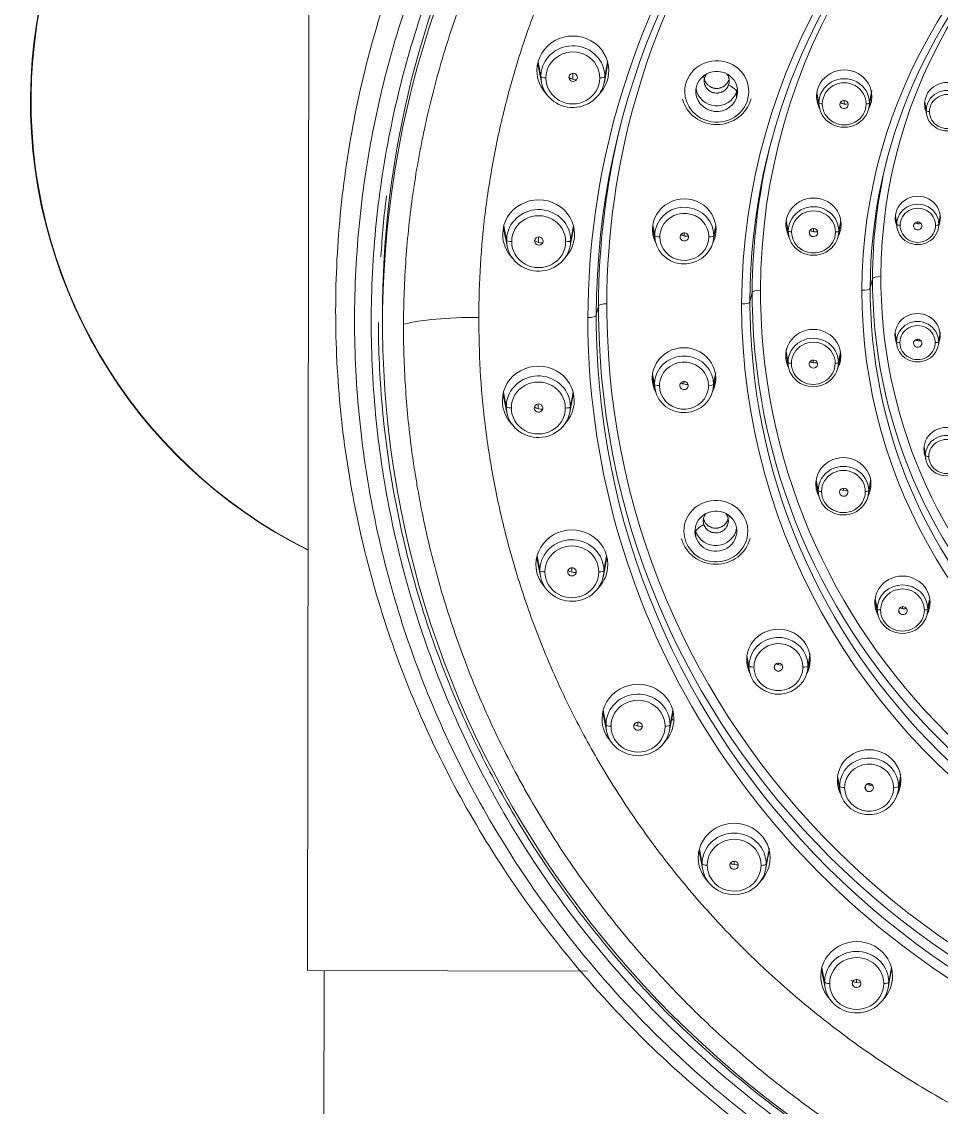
# Model space of a CAD drawing. Extents: x 16539 to 19738, y -91 to 2224.
# Drawn here: x 17482.2 to 17537.2, y 1071 to 1135.9 of the extents above; entities that cross this region are included whole.
import ezdxf

# ---------------------------------------------------------------- set-up
doc = ezdxf.new("R2010")
doc.units = 0
doc.header["$LTSCALE"] = 10
doc.header["$MEASUREMENT"] = 0
doc.layers.add('1', color=7, linetype='CONTINUOUS')

msp = doc.modelspace()

# ---------------------------------------------------------------- linework, layer by layer
at = {"layer": '1', "color": 7, "linetype": 'Continuous', "lineweight": 18}
for p, q in [((17499.347, 1146.2), (17499.242, 1079.2)), ((17513.069, 1133.187), (17513.244, 1132.304)), ((17517.009, 1132.319), (17517.223, 1133.453)), ((17529.715, 1131.615), (17529.875, 1130.803)), ((17532.844, 1130.814), (17532.998, 1131.628)), ((17536.17, 1131.074), (17536.277, 1130.426)), ((17534.412, 1124.271), (17534.518, 1123.622)), ((17537.005, 1123.632), (17537.107, 1124.281)), ((17514.963, 1122.53), (17515.177, 1123.665)), ((17519.896, 1123.649), (17520.058, 1122.829)), ((17523.528, 1122.843), (17523.683, 1123.664)), ((17527.88, 1123.958), (17528.041, 1123.146)), ((17531.01, 1123.158), (17531.164, 1123.971)), ((17511.023, 1123.398), (17511.198, 1122.516)), ((17503.741, 1118.238), (17503.743, 1117.67)), ((17534.397, 1117.26), (17534.504, 1116.612)), ((17536.991, 1116.622), (17537.093, 1117.271)), ((17527.865, 1116.101), (17528.025, 1115.289)), ((17530.994, 1115.301), (17531.148, 1116.114)), ((17519.878, 1114.756), (17520.04, 1113.936)), ((17523.51, 1113.95), (17523.665, 1114.771)), ((17514.943, 1112.586), (17515.157, 1113.721)), ((17511.003, 1113.454), (17511.178, 1112.571)), ((17536.129, 1110.451), (17536.235, 1109.803)), ((17529.668, 1108.439), (17529.828, 1107.626)), ((17532.797, 1107.638), (17532.951, 1108.452)), ((17531.091, 1107.723), (17531.088, 1107.733)), ((17513.01, 1103.659), (17513.184, 1102.776)), ((17516.949, 1102.791), (17517.164, 1103.926)), ((17536.329, 1100.554), (17536.483, 1101.367)), ((17533.2, 1101.354), (17533.36, 1100.542)), ((17525.53, 1097.926), (17525.692, 1097.106)), ((17529.162, 1097.12), (17529.317, 1097.941)), ((17516.966, 1094.43), (17517.14, 1093.547)), ((17520.905, 1093.562), (17521.12, 1094.696)), ((17518.797, 1093.699), (17518.788, 1093.718)), ((17530.953, 1090.723), (17531.115, 1089.903)), ((17534.585, 1089.917), (17534.74, 1090.738)), ((17522.719, 1086.12), (17522.893, 1085.237)), ((17526.658, 1085.252), (17526.826, 1086.136)), ((17515.992, 1079.174), (17499.242, 1079.2)), ((17500.242, 1079.198), (17500.023, 938.902)), ((17530.049, 1079.049), (17530.223, 1078.166)), ((17533.988, 1078.181), (17534.155, 1079.065))]:
    msp.add_line(p, q, dxfattribs=at)
at = {"layer": '1', "color": 7, "linetype": 'Continuous', "lineweight": 13}
for p, q in [((17513.041, 1133.523), (17513.21, 1132.651)), ((17517.204, 1133.53), (17517.04, 1132.645)), ((17515.12, 1132.483), (17515.118, 1132.847)), ((17524.921, 1131.39), (17524.919, 1131.734)), ((17529.726, 1131.705), (17529.849, 1131.076)), ((17531.354, 1131.008), (17531.354, 1131.225)), ((17536.262, 1130.617), (17536.176, 1131.143)), ((17534.503, 1123.813), (17534.417, 1124.339)), ((17537.102, 1124.341), (17537.019, 1123.81)), ((17511.164, 1122.862), (17510.995, 1123.734)), ((17514.994, 1122.856), (17515.158, 1123.741)), ((17520.027, 1123.149), (17519.908, 1123.759)), ((17523.556, 1123.143), (17523.672, 1123.763)), ((17527.892, 1124.049), (17528.014, 1123.419)), ((17529.52, 1123.374), (17529.519, 1123.564)), ((17531.153, 1124.052), (17531.034, 1123.415)), ((17535.757, 1123.963), (17535.757, 1123.844)), ((17513.072, 1123.061), (17513.074, 1122.733)), ((17521.787, 1123.125), (17521.786, 1123.309)), ((17533.051, 1120.57), (17532.916, 1120.001)), ((17525.854, 1119.754), (17525.719, 1119.185)), ((17516.658, 1118.942), (17516.522, 1118.372)), ((17534.489, 1116.803), (17534.403, 1117.329)), ((17535.743, 1116.951), (17535.743, 1116.851)), ((17527.876, 1116.192), (17527.999, 1115.562)), ((17529.504, 1115.542), (17529.504, 1115.706)), ((17531.137, 1116.195), (17531.018, 1115.558)), ((17519.89, 1114.867), (17520.009, 1114.256)), ((17521.769, 1114.263), (17521.769, 1114.417)), ((17511.144, 1112.918), (17510.975, 1113.79)), ((17514.974, 1112.912), (17515.138, 1113.797)), ((17513.054, 1112.787), (17513.052, 1113.08)), ((17536.22, 1109.994), (17536.135, 1110.52)), ((17529.68, 1108.529), (17529.802, 1107.9)), ((17532.94, 1108.532), (17532.822, 1107.895)), ((17531.307, 1107.905), (17531.307, 1108.044)), ((17522.49, 1105.105), (17522.489, 1105.449)), ((17513.151, 1103.123), (17512.981, 1103.995)), ((17516.98, 1103.117), (17517.145, 1104.002)), ((17515.06, 1103.025), (17515.059, 1103.287)), ((17533.334, 1100.816), (17533.212, 1101.445)), ((17534.839, 1100.846), (17534.839, 1100.962)), ((17534.658, 1100.593), (17534.62, 1100.71)), ((17525.661, 1097.426), (17525.542, 1098.036)), ((17527.421, 1097.485), (17527.421, 1097.588)), ((17527.209, 1097.225), (17527.176, 1097.355)), ((17516.937, 1094.766), (17517.106, 1093.894)), ((17521.101, 1094.773), (17520.936, 1093.888)), ((17519.016, 1093.824), (17519.015, 1094.058)), ((17531.084, 1090.223), (17530.965, 1090.834)), ((17532.844, 1090.303), (17532.844, 1090.386)), ((17532.663, 1089.982), (17532.609, 1090.213)), ((17522.86, 1085.584), (17522.691, 1086.456)), ((17524.573, 1085.349), (17524.52, 1085.46)), ((17524.769, 1085.538), (17524.768, 1085.748)), ((17530.189, 1078.513), (17530.02, 1079.385)), ((17534.019, 1078.507), (17534.184, 1079.392)), ((17532.099, 1078.486), (17532.098, 1078.676)), ((17531.934, 1078.243), (17531.843, 1078.455))]:
    msp.add_line(p, q, dxfattribs=at)
at = {"layer": '1', "color": 7, "linetype": 'Continuous', "lineweight": 18}
for centre, major_axis, ratio, start_param, end_param in [((17565.793, 1117.918), (-62.049, -0.257), 0.961303, 4.706476, 7.291782), ((17565.791, 1118.295), (49.268, 0.196), 0.96126, 0.007554, 3.135841), ((17512.676, 1131.179), (0.047, 30), 0.999999, 0.370217, 2.680269), ((17512.708, 1131.179), (0.047, 30), 0.999999, 0.371346, 2.679091), ((17565.788, 1119.122), (40.069, 0.159), 0.96126, 0.010615, 3.135841), ((17565.784, 1119.949), (32.869, 0.13), 0.96126, 0.014207, 3.135841), ((17565.79, 1118.484), (62.05, 0.246), 0.96126, 2.659105, 3.141584), ((17515.123, 1133.01), (2.15, 0.009), 0.96126, 6.277434, 9.419027), ((17515.125, 1132.648), (-1.915, -0.008), 0.96126, 3.135841, 6.137003), ((17515.121, 1133.562), (-2.089, -0.008), 0.96126, 0.029051, 0.183799), ((17515.123, 1133.01), (2.15, 0.009), 0.96126, 3.135841, 3.886977), ((17515.125, 1132.648), (-1.915, -0.008), 0.96126, 6.277434, 9.283065), ((17515.125, 1132.648), (-1.915, -0.008), 0.96126, 6.137003, 6.277434), ((17515.141, 1132.604), (-0.255, 0.006), 0.95805, 6.008874, 9.150466), ((17515.322, 1133.128), (-0.704, 0.016), 0.95805, 0.924599, 1.620659), ((17515.141, 1132.604), (-0.255, 0.006), 0.95805, 2.867281, 6.008874), ((17515.123, 1133.01), (2.15, 0.009), 0.96126, 5.537785, 6.277434), ((17515.125, 1132.648), (-1.915, -0.008), 0.96126, 2.999879, 3.135841), ((17523.733, 1131.763), (1.25, 0.005), 0.96126, 5.963271, 9.104864), ((17523.73, 1132.383), (0.75, 0.003), 0.96126, 2.821667, 3.135828), ((17531.357, 1131.463), (1.65, 0.007), 0.96126, 6.277434, 9.419027), ((17531.358, 1131.074), (-1.51, -0.006), 0.96126, 3.135841, 6.277434), ((17523.733, 1131.763), (1.25, 0.005), 0.96126, 2.821679, 5.963271), ((17523.73, 1132.383), (0.75, 0.003), 0.96126, 5.963283, 6.277447), ((17537.518, 1131.003), (1.35, 0.005), 0.96126, 6.277434, 9.419027), ((17537.52, 1130.615), (-1.258, -0.005), 0.96126, 3.135841, 6.277434), ((17523.732, 1131.814), (-2.113, -0.008), 0.96126, 0.246361, 2.895215), ((17531.357, 1131.463), (1.65, 0.007), 0.96126, 3.135841, 3.613069), ((17531.346, 1130.983), (-0.252, 0.002), 0.960209, 2.811258, 5.952851), ((17531.357, 1131.463), (1.65, 0.007), 0.96126, 5.811742, 6.277434), ((17531.358, 1131.074), (-1.51, -0.006), 0.96126, 6.277434, 9.419027), ((17531.346, 1130.983), (-0.252, 0.002), 0.960209, 5.952851, 9.094444), ((17531.45, 1131.526), (-0.548, 0.004), 0.960209, 0.946527, 1.846053), ((17537.518, 1131.003), (1.35, 0.005), 0.96126, 3.135841, 3.506205), ((17537.52, 1130.615), (-1.258, -0.005), 0.96126, 6.277434, 9.419027), ((17565.789, 1118.865), (-49.131, -0.195), 0.96126, 6.048531, 6.277434), ((17565.786, 1119.692), (-39.931, -0.158), 0.96126, 6.048511, 6.277434), ((17565.782, 1120.519), (-32.731, -0.13), 0.96126, 6.04853, 6.277434), ((17565.79, 1118.484), (-62.25, -0.247), 0.96126, 6.161097, 6.222211), ((17513.077, 1123.221), (2.15, 0.009), 0.96126, 6.277434, 9.419027), ((17521.79, 1123.509), (1.9, 0.008), 0.96126, 6.277434, 9.419027), ((17529.523, 1123.806), (1.65, 0.007), 0.96126, 6.277434, 9.419027), ((17535.76, 1124.2), (1.35, 0.005), 0.96126, 6.277434, 9.419027), ((17513.079, 1122.859), (-1.915, -0.008), 0.96126, 3.135841, 6.137003), ((17521.791, 1123.146), (-1.765, -0.007), 0.96126, 3.135841, 6.062172), ((17529.524, 1123.417), (-1.51, -0.006), 0.96126, 3.135841, 6.277434), ((17535.761, 1123.812), (-1.258, -0.005), 0.96126, 3.135841, 6.277434), ((17535.76, 1124.2), (1.35, 0.005), 0.96126, 3.135841, 3.506205), ((17535.76, 1124.2), (1.35, 0.005), 0.96126, 5.918605, 6.277434), ((17513.075, 1123.774), (-2.089, -0.008), 0.96126, 0.029051, 0.183799), ((17521.79, 1123.509), (1.9, 0.008), 0.96126, 3.135841, 3.602417), ((17521.791, 1123.146), (-1.765, -0.007), 0.96126, 6.062172, 6.277434), ((17521.79, 1123.509), (1.9, 0.008), 0.96126, 5.822394, 6.277434), ((17529.523, 1123.806), (1.65, 0.007), 0.96126, 3.135841, 3.613069), ((17529.521, 1123.323), (-0.252, 0), 0.959952, 3.028801, 6.170394), ((17529.631, 1123.889), (-0.548, 0), 0.959952, 0.955007, 1.820663), ((17529.523, 1123.806), (1.65, 0.007), 0.96126, 5.811693, 6.277434), ((17535.761, 1123.812), (-1.258, -0.005), 0.96126, 6.277434, 9.419027), ((17535.757, 1123.722), (-0.251, -0.001), 0.960687, 6.159785, 9.301377), ((17535.757, 1123.722), (-0.251, -0.001), 0.960687, 3.018192, 6.159785), ((17535.829, 1124.293), (-0.472, -0.001), 0.960687, 1.038842, 1.859682), ((17513.077, 1123.221), (2.15, 0.009), 0.96126, 3.135841, 3.886977), ((17513.079, 1122.859), (-1.915, -0.008), 0.96126, 6.277434, 9.283065), ((17513.079, 1122.859), (-1.915, -0.008), 0.96126, 6.137003, 6.277434), ((17513.092, 1122.818), (-0.255, 0.001), 0.957512, 6.188402, 9.329995), ((17513.092, 1122.818), (-0.255, 0.001), 0.957512, 3.04681, 6.188402), ((17513.28, 1123.378), (-0.704, 0.004), 0.957512, 0.899581, 1.628529), ((17513.077, 1123.221), (2.15, 0.009), 0.96126, 5.537785, 6.277434), ((17513.079, 1122.859), (-1.915, -0.008), 0.96126, 2.999879, 3.135841), ((17521.791, 1123.146), (-1.765, -0.007), 0.96126, 6.277434, 9.203866), ((17521.794, 1123.067), (-0.252, 0.001), 0.958927, 6.17922, 9.320812), ((17521.794, 1123.067), (-0.252, 0.001), 0.958927, 3.037627, 6.17922), ((17521.941, 1123.631), (-0.549, 0.001), 0.958927, 0.898889, 1.758656), ((17521.791, 1123.146), (-1.765, -0.007), 0.96126, 2.920681, 3.135841), ((17529.524, 1123.417), (-1.51, -0.006), 0.96126, 6.277434, 9.419027), ((17529.521, 1123.323), (-0.252, 0), 0.959952, 6.170394, 9.311987), ((17565.782, 1120.519), (-32.731, -0.13), 0.96126, 6.277434, 6.297393), ((17565.782, 1120.519), (-32.731, -0.13), 0.96126, 0.014207, 3.135841), ((17565.786, 1119.692), (-39.931, -0.158), 0.96126, 6.277434, 6.2938), ((17565.786, 1119.692), (-39.931, -0.158), 0.96126, 0.010615, 3.135841), ((17565.784, 1119.949), (32.869, 0.13), 0.96126, 3.1558, 6.277434), ((17565.789, 1118.865), (-49.131, -0.195), 0.96126, 6.277434, 6.29074), ((17565.788, 1119.122), (40.069, 0.159), 0.96126, 3.152207, 6.277434), ((17565.789, 1118.865), (-49.131, -0.195), 0.96126, 0.007554, 3.135841), ((17535.745, 1117.189), (1.35, 0.005), 0.96126, 6.277434, 9.419027), ((17565.791, 1118.295), (49.268, 0.196), 0.96126, 3.149147, 6.277434), ((17529.507, 1115.949), (1.65, 0.007), 0.96126, 6.277434, 9.419027), ((17535.747, 1116.801), (-1.258, -0.005), 0.96126, 3.135841, 6.277434), ((17529.508, 1115.56), (-1.51, -0.006), 0.96126, 3.135841, 6.277434), ((17535.745, 1117.189), (1.35, 0.005), 0.96126, 3.135841, 3.506205), ((17535.753, 1116.71), (-0.251, -0.001), 0.960684, 3.256241, 6.397834), ((17535.745, 1117.189), (1.35, 0.005), 0.96126, 5.918605, 6.277434), ((17521.772, 1114.616), (1.9, 0.008), 0.96126, 6.277434, 9.419027), ((17535.747, 1116.801), (-1.258, -0.005), 0.96126, 6.277434, 9.419027), ((17535.753, 1116.71), (-0.251, -0.001), 0.960684, 0.114649, 3.256241), ((17535.824, 1117.298), (-0.472, -0.003), 0.960684, 1.066306, 1.832068), ((17521.774, 1114.253), (-1.765, -0.007), 0.96126, 3.135842, 6.062289), ((17529.507, 1115.949), (1.65, 0.007), 0.96126, 3.135841, 3.613069), ((17529.515, 1115.465), (-0.252, -0.002), 0.959947, 3.245631, 6.387224), ((17529.507, 1115.949), (1.65, 0.007), 0.96126, 5.811693, 6.277434), ((17513.057, 1113.277), (2.15, 0.009), 0.96126, 6.277434, 9.419027), ((17529.508, 1115.56), (-1.51, -0.006), 0.96126, 6.277434, 9.419027), ((17529.515, 1115.465), (-0.252, -0.002), 0.959947, 0.104039, 3.245631), ((17529.625, 1116.055), (-0.548, -0.004), 0.959947, 0.97529, 1.800302), ((17513.059, 1112.915), (-1.915, -0.008), 0.96126, 3.135841, 6.137003), ((17521.772, 1114.616), (1.9, 0.008), 0.96126, 3.135841, 3.602417), ((17521.774, 1114.253), (-1.765, -0.007), 0.96126, 6.062289, 6.277434), ((17521.776, 1114.175), (-0.252, -0.002), 0.958916, 3.234732, 6.376325), ((17521.923, 1114.769), (-0.549, -0.005), 0.958916, 0.925023, 1.732462), ((17521.772, 1114.616), (1.9, 0.008), 0.96126, 5.822394, 6.277434), ((17513.055, 1113.829), (-2.089, -0.008), 0.96126, 0.029051, 0.183799), ((17521.774, 1114.253), (-1.765, -0.007), 0.96126, 6.277434, 9.203765), ((17521.776, 1114.175), (-0.252, -0.002), 0.958916, 0.093139, 3.234732), ((17521.774, 1114.253), (-1.765, -0.007), 0.96126, 2.920579, 3.135842), ((17513.057, 1113.277), (2.15, 0.009), 0.96126, 3.135841, 3.886977), ((17513.059, 1112.915), (-1.915, -0.008), 0.96126, 6.137003, 6.277434), ((17513.068, 1112.837), (-0.255, -0.003), 0.957496, 3.225245, 6.366837), ((17513.057, 1113.277), (2.15, 0.009), 0.96126, 5.537785, 6.277434), ((17513.059, 1112.915), (-1.915, -0.008), 0.96126, 6.277434, 9.283065), ((17513.068, 1112.837), (-0.255, -0.003), 0.957496, 0.083652, 3.225245), ((17513.257, 1113.433), (-0.704, -0.009), 0.957496, 0.894429, 1.634569), ((17513.059, 1112.915), (-1.915, -0.008), 0.96126, 2.999879, 3.135841), ((17537.477, 1110.38), (1.35, 0.005), 0.96126, 6.277434, 9.419027), ((17537.478, 1109.992), (-1.258, -0.005), 0.96126, 3.135841, 6.277434), ((17531.31, 1108.286), (1.65, 0.007), 0.96126, 6.277434, 9.419027), ((17537.477, 1110.38), (1.35, 0.005), 0.96126, 3.135841, 3.506205), ((17537.478, 1109.992), (-1.258, -0.005), 0.96126, 6.277434, 9.419027), ((17531.312, 1107.897), (-1.51, -0.006), 0.96126, 3.135841, 6.277434), ((17531.31, 1108.286), (1.65, 0.007), 0.96126, 3.135841, 3.613069), ((17531.312, 1107.897), (-1.51, -0.006), 0.96126, 6.277434, 9.419027), ((17531.329, 1107.803), (-0.252, -0.004), 0.960194, 3.46312, 6.604712), ((17531.329, 1107.803), (-0.252, -0.004), 0.960194, 0.321527, 3.46312), ((17531.433, 1108.417), (-0.548, -0.008), 0.960194, 1.0061, 1.786247), ((17531.31, 1108.286), (1.65, 0.007), 0.96126, 5.811742, 6.277434), ((17523.68, 1105.474), (1.25, 0.005), 0.96126, 0.308404, 3.449997), ((17515.064, 1103.482), (2.15, 0.009), 0.96126, 6.277434, 9.419027), ((17523.68, 1105.474), (1.25, 0.005), 0.96126, 3.449997, 6.59159), ((17515.065, 1103.12), (-1.915, -0.008), 0.96126, 3.135841, 6.137003), ((17523.679, 1105.525), (-2.113, -0.008), 0.96126, 0.246361, 2.895215), ((17515.062, 1104.034), (-2.089, -0.008), 0.96126, 0.029051, 0.183799), ((17515.064, 1103.482), (2.15, 0.009), 0.96126, 3.135841, 3.886977), ((17515.065, 1103.12), (-1.915, -0.008), 0.96126, 6.137003, 6.277434), ((17515.07, 1103.043), (-0.255, -0.007), 0.958002, 3.404645, 6.546238), ((17515.064, 1103.482), (2.15, 0.009), 0.96126, 5.537785, 6.277434), ((17515.065, 1103.12), (-1.915, -0.008), 0.96126, 6.277434, 9.283065), ((17515.07, 1103.043), (-0.255, -0.007), 0.958002, 0.263052, 3.404645), ((17515.252, 1103.675), (-0.704, -0.021), 0.958002, 0.905753, 1.642064), ((17515.065, 1103.12), (-1.915, -0.008), 0.96126, 2.999879, 3.135841), ((17534.842, 1101.202), (1.65, 0.007), 0.96126, 6.277434, 9.419027), ((17534.844, 1100.813), (-1.51, -0.006), 0.96126, 3.136049, 6.277434), ((17534.842, 1101.202), (1.65, 0.007), 0.96126, 3.135841, 3.613069), ((17534.844, 1100.813), (-1.51, -0.006), 0.96126, 6.277434, 9.419234), ((17534.872, 1100.722), (-0.252, -0.005), 0.960648, 3.682552, 6.824145), ((17534.872, 1100.722), (-0.252, -0.005), 0.960648, 0.54096, 3.682552), ((17534.964, 1101.358), (-0.548, -0.011), 0.960648, 1.045873, 1.779729), ((17534.842, 1101.202), (1.65, 0.007), 0.96126, 5.811693, 6.277434), ((17527.424, 1097.786), (1.9, 0.008), 0.96126, 6.277434, 9.419027), ((17527.426, 1097.423), (-1.765, -0.007), 0.96126, 3.135839, 6.062285), ((17527.424, 1097.786), (1.9, 0.008), 0.96126, 3.135841, 3.602417), ((17527.426, 1097.423), (-1.765, -0.007), 0.96126, 6.062285, 6.277434), ((17527.428, 1097.346), (-0.252, -0.008), 0.959988, 3.63322, 6.774813), ((17527.556, 1097.996), (-0.549, -0.017), 0.959988, 1.013328, 1.698196), ((17527.424, 1097.786), (1.9, 0.008), 0.96126, 5.822394, 6.277434), ((17527.426, 1097.423), (-1.765, -0.007), 0.96126, 6.277434, 9.202451), ((17527.428, 1097.346), (-0.252, -0.008), 0.959988, 0.491627, 3.63322), ((17527.426, 1097.423), (-1.765, -0.007), 0.96126, 2.919266, 3.135839), ((17519.02, 1094.253), (2.15, 0.009), 0.96126, 6.277434, 9.419027), ((17519.021, 1093.891), (-1.915, -0.008), 0.96126, 3.135841, 6.137003), ((17519.02, 1094.253), (2.15, 0.009), 0.96126, 3.135841, 3.886977), ((17519.018, 1094.805), (-2.089, -0.008), 0.96126, 0.029051, 0.183799), ((17519.02, 1094.253), (2.15, 0.009), 0.96126, 5.537785, 6.277434), ((17519.021, 1093.891), (-1.915, -0.008), 0.96126, 6.277434, 9.283065), ((17519.021, 1093.891), (-1.915, -0.008), 0.96126, 6.137003, 6.277434), ((17519.022, 1093.814), (-0.254, -0.011), 0.958972, 3.587063, 6.728655), ((17519.189, 1094.479), (-0.703, -0.03), 0.958972, 0.931238, 1.653853), ((17519.022, 1093.814), (-0.254, -0.011), 0.958972, 0.44547, 3.587063), ((17519.021, 1093.891), (-1.915, -0.008), 0.96126, 2.999879, 3.135841), ((17532.847, 1090.583), (1.9, 0.008), 0.96126, 6.277434, 9.419027), ((17532.849, 1090.22), (-1.765, -0.007), 0.96126, 3.135841, 6.062289), ((17532.847, 1090.583), (1.9, 0.008), 0.96126, 3.135841, 3.602417), ((17532.849, 1090.22), (-1.765, -0.007), 0.96126, 6.062289, 6.277434), ((17532.851, 1090.144), (-0.252, -0.009), 0.96091, 3.83787, 6.979463), ((17532.96, 1090.819), (-0.548, -0.019), 0.96091, 1.07209, 1.693782), ((17532.847, 1090.583), (1.9, 0.008), 0.96126, 5.822394, 6.277434), ((17532.849, 1090.22), (-1.765, -0.007), 0.96126, 6.277434, 9.201998), ((17532.851, 1090.144), (-0.252, -0.009), 0.96091, 0.696277, 3.83787), ((17532.849, 1090.22), (-1.765, -0.007), 0.96126, 2.918813, 3.135841), ((17524.773, 1085.943), (2.15, 0.009), 0.96126, 6.277434, 9.419027), ((17524.775, 1085.581), (-1.915, -0.008), 0.96126, 3.131646, 6.079108), ((17524.773, 1085.943), (2.15, 0.009), 0.96126, 3.135841, 3.886977), ((17524.771, 1086.495), (-2.089, -0.008), 0.96126, 0.029051, 0.183799), ((17524.775, 1085.581), (-1.915, -0.008), 0.96126, 6.079108, 6.277434), ((17524.773, 1085.943), (2.15, 0.009), 0.96126, 5.537785, 6.277434), ((17524.771, 1086.495), (-2.089, -0.008), 0.96126, 2.957776, 3.063537), ((17524.775, 1085.581), (-1.915, -0.008), 0.96126, 6.277434, 9.278586), ((17524.771, 1085.504), (-0.254, -0.013), 0.960287, 3.774488, 6.916081), ((17524.917, 1086.199), (-0.702, -0.037), 0.960287, 0.969242, 1.67286), ((17524.771, 1085.504), (-0.254, -0.013), 0.960287, 0.632896, 3.774488), ((17524.775, 1085.581), (-1.915, -0.008), 0.96126, 2.995401, 3.131646), ((17532.103, 1078.872), (2.15, 0.009), 0.96126, 6.277434, 9.419027), ((17532.104, 1078.51), (-1.915, -0.008), 0.96126, 3.135841, 6.141472), ((17532.101, 1079.424), (-2.089, -0.008), 0.96126, 0.029051, 0.183799), ((17532.101, 1079.424), (-2.089, -0.008), 0.96126, 2.957777, 3.112549), ((17532.103, 1078.872), (2.15, 0.009), 0.96126, 3.135841, 3.886977), ((17532.104, 1078.51), (-1.915, -0.008), 0.96126, 6.141472, 6.277434), ((17532.096, 1078.432), (-0.254, -0.014), 0.961772, 3.968675, 7.110268), ((17532.103, 1078.872), (2.15, 0.009), 0.96126, 5.537785, 6.277434), ((17532.104, 1078.51), (-1.915, -0.008), 0.96126, 6.277434, 9.277664), ((17532.216, 1079.152), (-0.701, -0.038), 0.961772, 0.827082, 1.701525), ((17532.096, 1078.432), (-0.254, -0.014), 0.961772, 0.827082, 3.968675), ((17532.104, 1078.51), (-1.915, -0.008), 0.96126, 2.994479, 3.135841)]:
    msp.add_ellipse(centre, major_axis=major_axis, ratio=ratio, start_param=start_param, end_param=end_param, dxfattribs=at)
at = {"layer": '1', "color": 7, "linetype": 'Continuous', "lineweight": 13}
for centre, major_axis, ratio, start_param, end_param in [((17565.792, 1118.167), (49.767, 0.198), 0.96126, 6.277434, 9.419027), ((17565.788, 1118.994), (48.632, 0.193), 0.96126, 2.07672, 3.135841), ((17565.788, 1118.994), (40.567, 0.161), 0.96126, 6.277434, 9.419027), ((17565.785, 1119.821), (39.432, 0.157), 0.96126, 2.077561, 3.135841), ((17565.785, 1119.821), (33.368, 0.132), 0.96126, 6.277434, 9.419027), ((17565.782, 1120.648), (32.232, 0.128), 0.96126, 2.078534, 3.135841), ((17515.125, 1132.569), (-1.615, -0.006), 0.96126, 3.135841, 6.277434), ((17523.733, 1131.763), (-1.914, -0.008), 0.96126, 4.535099, 6.277434), ((17523.733, 1131.763), (-1.914, -0.008), 0.96126, 3.135841, 4.535099), ((17513.51, 1132.655), (-0.3, 0.001), 0.275637, 0.054009, 1.572446), ((17515.125, 1132.569), (-1.615, -0.006), 0.96126, 6.277434, 9.419027), ((17516.74, 1132.65), (0.3, -0.001), 0.275637, 4.714038, 6.232475), ((17523.731, 1132.107), (-1.183, 0.403), 0.261656, 5.44584, 5.634426), ((17523.731, 1132.107), (-1.25, -0.005), 0.96126, 0.143913, 2.821679), ((17523.731, 1132.107), (1.183, -0.403), 0.261657, 0.089932, 1.017176), ((17523.731, 1132.107), (-1.25, -0.005), 0.96126, 2.821679, 2.997755), ((17531.359, 1131.022), (-1.31, -0.005), 0.96126, 3.135841, 6.277434), ((17523.733, 1131.763), (-1.914, -0.008), 0.96126, 6.277434, 7.676692), ((17523.733, 1131.763), (-1.914, -0.008), 0.96126, 1.393506, 3.135841), ((17537.52, 1130.562), (-1.059, -0.004), 0.96126, 3.135841, 6.277434), ((17530.048, 1131.079), (-0.2, 0), 0.275637, 0.054009, 1.572446), ((17531.359, 1131.022), (-1.31, -0.005), 0.96126, 6.277434, 9.419027), ((17532.669, 1131.075), (0.2, 0), 0.275637, 4.714038, 6.232475), ((17536.461, 1130.619), (0.2, 0), 0.275637, 3.186875, 4.714038), ((17537.52, 1130.562), (-1.059, -0.004), 0.96126, 6.277434, 9.419027), ((17535.761, 1123.759), (-1.059, -0.004), 0.96126, 3.135841, 6.277434), ((17513.079, 1122.781), (-1.615, -0.006), 0.96126, 3.135841, 6.277434), ((17521.792, 1123.068), (-1.465, -0.006), 0.96126, 3.135841, 6.062172), ((17529.524, 1123.365), (-1.31, -0.005), 0.96126, 3.135841, 6.277434), ((17534.702, 1123.816), (0.2, 0), 0.275637, 3.186875, 4.714038), ((17535.761, 1123.759), (-1.059, -0.004), 0.96126, 6.277434, 9.419027), ((17536.82, 1123.812), (-0.2, 0), 0.275637, 1.572446, 3.099609), ((17511.464, 1122.866), (-0.3, 0.001), 0.275637, 0.054009, 1.572446), ((17513.079, 1122.781), (-1.615, -0.006), 0.96126, 6.277434, 9.419027), ((17514.694, 1122.861), (0.3, -0.001), 0.275637, 4.714038, 6.232475), ((17520.326, 1123.153), (0.3, -0.001), 0.275637, 3.195602, 4.714038), ((17521.792, 1123.068), (-1.465, -0.006), 0.96126, 6.277434, 9.203866), ((17521.792, 1123.068), (-1.465, -0.006), 0.96126, 6.062172, 6.277434), ((17521.792, 1123.068), (-1.465, -0.006), 0.96126, 2.920681, 3.135841), ((17523.257, 1123.148), (-0.3, 0.001), 0.275637, 1.572446, 3.090882), ((17528.214, 1123.422), (-0.2, 0), 0.275637, 0.054009, 1.572446), ((17529.524, 1123.365), (-1.31, -0.005), 0.96126, 6.277434, 9.419027), ((17530.834, 1123.418), (0.2, 0), 0.275637, 4.714038, 6.232475), ((17533.55, 1120.56), (-0.5, 0.001), 0.275637, 4.714038, 6.218266), ((17565.782, 1120.648), (-32.232, -0.128), 0.96126, 6.277434, 6.297393), ((17565.782, 1120.648), (32.232, 0.128), 0.96126, 3.1558, 6.277434), ((17526.353, 1119.744), (-0.5, 0.001), 0.275637, 4.714038, 6.218266), ((17565.785, 1119.821), (-39.432, -0.157), 0.96126, 6.277434, 6.293799), ((17565.785, 1119.821), (39.432, 0.157), 0.96126, 3.152207, 6.277434), ((17565.785, 1119.821), (33.368, 0.132), 0.96126, 3.135841, 6.277434), ((17532.417, 1120.011), (0.5, -0.001), 0.275637, 4.714038, 6.218266), ((17565.784, 1119.949), (32.869, 0.13), 0.96126, 3.135841, 3.1558), ((17517.157, 1118.932), (-0.5, 0.001), 0.275637, 4.714038, 6.218266), ((17565.788, 1118.994), (-48.632, -0.193), 0.96126, 6.277434, 6.290739), ((17565.788, 1118.994), (48.632, 0.193), 0.96126, 3.149147, 6.277434), ((17565.788, 1118.994), (40.567, 0.161), 0.96126, 3.135841, 6.277434), ((17525.22, 1119.195), (0.5, -0.001), 0.275637, 4.714038, 6.218266), ((17565.788, 1119.122), (40.069, 0.159), 0.96126, 3.135841, 3.152207), ((17565.792, 1118.167), (49.767, 0.198), 0.96126, 3.135841, 6.277434), ((17516.023, 1118.382), (0.5, -0.001), 0.275637, 4.714038, 6.218266), ((17565.791, 1118.295), (49.268, 0.196), 0.96126, 3.135841, 3.149147), ((17535.747, 1116.748), (-1.059, -0.004), 0.96126, 3.135841, 6.277434), ((17529.509, 1115.508), (-1.31, -0.005), 0.96126, 3.135841, 6.277434), ((17534.688, 1116.805), (0.2, 0), 0.275637, 3.186875, 4.714038), ((17535.747, 1116.748), (-1.059, -0.004), 0.96126, 6.277434, 9.419027), ((17536.805, 1116.802), (-0.2, 0), 0.275637, 1.572446, 3.099609), ((17521.774, 1114.175), (-1.465, -0.006), 0.96126, 3.135841, 6.062289), ((17528.198, 1115.565), (-0.2, 0), 0.275637, 0.054009, 1.572446), ((17529.509, 1115.508), (-1.31, -0.005), 0.96126, 6.277434, 9.419027), ((17530.819, 1115.561), (0.2, 0), 0.275637, 4.714038, 6.232475), ((17513.059, 1112.837), (-1.615, -0.006), 0.96126, 3.135841, 6.277434), ((17521.774, 1114.175), (-1.465, -0.006), 0.96126, 6.062289, 6.277434), ((17520.308, 1114.26), (0.3, -0.001), 0.275637, 3.195602, 4.714038), ((17521.774, 1114.175), (-1.465, -0.006), 0.96126, 6.277434, 9.203765), ((17521.774, 1114.175), (-1.465, -0.006), 0.96126, 2.920579, 3.135841), ((17523.239, 1114.255), (-0.3, 0.001), 0.275637, 1.572446, 3.090882), ((17511.444, 1112.922), (0.3, -0.001), 0.275637, 3.195602, 4.714038), ((17513.059, 1112.837), (-1.615, -0.006), 0.96126, 6.277434, 9.419027), ((17514.674, 1112.917), (-0.3, 0.001), 0.275637, 1.572446, 3.090882), ((17537.479, 1109.939), (-1.059, -0.004), 0.96126, 3.135841, 6.277434), ((17536.42, 1109.996), (0.2, 0), 0.275637, 3.186875, 4.714038), ((17537.479, 1109.939), (-1.059, -0.004), 0.96126, 6.277434, 9.419027), ((17531.312, 1107.845), (-1.31, -0.005), 0.96126, 3.135841, 6.277434), ((17530.002, 1107.902), (-0.2, 0), 0.275637, 0.054009, 1.572446), ((17532.622, 1107.898), (0.2, 0), 0.275637, 4.714038, 6.232475), ((17523.68, 1105.474), (-1.914, -0.008), 0.96126, 4.535099, 6.277434), ((17523.68, 1105.474), (-1.914, -0.008), 0.96126, 3.135841, 4.535099), ((17531.312, 1107.845), (-1.31, -0.005), 0.96126, 6.277434, 9.419027), ((17523.678, 1105.819), (1.185, 0.398), 0.262637, 0.643139, 0.840406), ((17523.68, 1105.474), (-1.914, -0.008), 0.96126, 6.277434, 7.676692), ((17523.678, 1105.819), (-1.25, -0.005), 0.96126, 0.143863, 0.308404), ((17523.678, 1105.819), (-1.185, -0.398), 0.262637, 5.268968, 6.196364), ((17523.678, 1105.819), (-1.25, -0.005), 0.96126, 0.308404, 2.997657), ((17523.68, 1105.474), (-1.914, -0.008), 0.96126, 1.393506, 3.135841), ((17515.066, 1103.042), (-1.615, -0.006), 0.96126, 3.135841, 6.277434), ((17513.45, 1103.127), (0.3, -0.001), 0.275637, 3.195602, 4.714038), ((17515.066, 1103.042), (-1.615, -0.006), 0.96126, 6.277434, 9.419027), ((17516.681, 1103.122), (-0.3, 0.001), 0.275637, 1.572446, 3.090882), ((17534.844, 1100.761), (-1.31, -0.005), 0.96126, 3.13598, 6.277572), ((17533.534, 1100.818), (0.2, 0), 0.275637, 3.195602, 4.714038), ((17534.844, 1100.761), (-1.31, -0.005), 0.96126, 6.277572, 9.419166), ((17536.154, 1100.814), (-0.2, 0), 0.275638, 1.572366, 3.090802), ((17527.426, 1097.345), (-1.465, -0.006), 0.96126, 3.135841, 6.062285), ((17527.426, 1097.345), (-1.465, -0.006), 0.96126, 6.062285, 6.277434), ((17525.96, 1097.43), (0.3, -0.001), 0.275637, 3.195602, 4.714038), ((17527.426, 1097.345), (-1.465, -0.006), 0.96126, 6.277434, 9.202451), ((17527.426, 1097.345), (-1.465, -0.006), 0.96126, 2.919266, 3.135841), ((17528.891, 1097.425), (-0.3, 0.001), 0.275637, 1.572446, 3.090882), ((17519.022, 1093.812), (-1.615, -0.006), 0.96126, 3.135841, 6.277434), ((17517.406, 1093.897), (-0.3, 0.001), 0.275637, 0.054009, 1.572446), ((17519.022, 1093.812), (-1.615, -0.006), 0.96126, 6.277434, 9.419027), ((17520.636, 1093.892), (0.3, -0.001), 0.275637, 4.714038, 6.232475), ((17532.849, 1090.142), (-1.465, -0.006), 0.96126, 3.135841, 6.062289), ((17532.849, 1090.142), (-1.465, -0.006), 0.96126, 6.062289, 6.277434), ((17531.383, 1090.227), (0.3, -0.001), 0.275637, 3.195602, 4.714038), ((17532.849, 1090.142), (-1.465, -0.006), 0.96126, 6.277434, 9.201998), ((17532.849, 1090.142), (-1.465, -0.006), 0.96126, 2.918813, 3.135841), ((17534.314, 1090.222), (-0.3, 0.001), 0.275637, 1.572446, 3.090882), ((17524.775, 1085.502), (-1.615, -0.006), 0.96126, 3.131644, 6.275337), ((17523.159, 1085.588), (0.3, -0.001), 0.275637, 3.195602, 4.71405), ((17524.775, 1085.502), (-1.615, -0.006), 0.96126, 6.275337, 9.41483), ((17526.39, 1085.576), (-0.3, 0.002), 0.275628, 1.573649, 3.092085), ((17532.105, 1078.432), (-1.615, -0.006), 0.96126, 3.135841, 6.277434), ((17530.489, 1078.517), (0.3, -0.001), 0.275637, 3.195602, 4.714038), ((17532.105, 1078.432), (-1.615, -0.006), 0.96126, 6.277434, 9.419027), ((17533.719, 1078.512), (-0.3, 0.001), 0.275637, 1.572446, 3.090882)]:
    msp.add_ellipse(centre, major_axis=major_axis, ratio=ratio, start_param=start_param, end_param=end_param, dxfattribs=at)
at = {"layer": '1', "color": 7, "linetype": 'Continuous', "lineweight": 18}
for points, knots in [([(17600.162, 1171.54), (17598.362, 1172.621), (17596.508, 1173.616), (17592.705, 1175.428), (17590.758, 1176.244), (17586.789, 1177.689), (17584.767, 1178.318), (17580.67, 1179.381), (17578.594, 1179.816), (17574.408, 1180.489), (17572.298, 1180.726), (17568.063, 1181.001), (17565.939, 1181.039), (17561.696, 1180.913), (17559.578, 1180.75), (17555.368, 1180.225), (17553.277, 1179.864), (17549.141, 1178.945), (17547.096, 1178.388), (17543.074, 1177.084), (17541.096, 1176.337), (17537.226, 1174.66), (17535.333, 1173.73), (17531.652, 1171.697), (17529.864, 1170.593), (17526.408, 1168.223), (17524.74, 1166.956), (17521.542, 1164.272), (17520.012, 1162.854), (17517.103, 1159.881), (17515.725, 1158.326), (17513.133, 1155.093), (17511.919, 1153.416), (17509.669, 1149.955), (17508.633, 1148.171), (17506.747, 1144.515), (17505.897, 1142.642), (17504.392, 1138.826), (17503.737, 1136.882), (17502.629, 1132.943), (17502.176, 1130.947), (17501.474, 1126.922), (17501.227, 1124.893), (17500.939, 1120.821), (17500.899, 1118.779), (17501.028, 1114.7), (17501.197, 1112.663), (17501.741, 1108.616), (17502.117, 1106.606), (17503.071, 1102.63), (17503.649, 1100.664), (17505.004, 1096.797), (17505.781, 1094.896), (17507.523, 1091.175), (17508.49, 1089.356), (17510.604, 1085.818), (17511.751, 1084.098), (17514.215, 1080.776), (17515.532, 1079.174), (17518.324, 1076.1), (17519.798, 1074.629), (17522.889, 1071.833), (17524.506, 1070.508), (17527.868, 1068.017), (17529.612, 1066.851), (17531.412, 1065.77)], [0, 0, 0, 0, 0.03125, 0.03125, 0.0625, 0.0625, 0.09375, 0.09375, 0.125, 0.125, 0.15625, 0.15625, 0.1875, 0.1875, 0.21875, 0.21875, 0.25, 0.25, 0.28125, 0.28125, 0.3125, 0.3125, 0.34375, 0.34375, 0.375, 0.375, 0.40625, 0.40625, 0.4375, 0.4375, 0.46875, 0.46875, 0.5, 0.5, 0.53125, 0.53125, 0.5625, 0.5625, 0.59375, 0.59375, 0.625, 0.625, 0.65625, 0.65625, 0.6875, 0.6875, 0.71875, 0.71875, 0.75, 0.75, 0.78125, 0.78125, 0.8125, 0.8125, 0.84375, 0.84375, 0.875, 0.875, 0.90625, 0.90625, 0.9375, 0.9375, 0.96875, 0.96875, 1, 1, 1, 1]), ([(17532.558, 1066.848), (17530.817, 1067.893), (17529.129, 1069.02), (17525.876, 1071.428), (17524.312, 1072.709), (17521.321, 1075.412), (17519.894, 1076.834), (17517.193, 1079.806), (17515.919, 1081.356), (17513.534, 1084.568), (17512.424, 1086.231), (17510.378, 1089.652), (17509.443, 1091.411), (17507.756, 1095.009), (17507.004, 1096.848), (17505.692, 1100.588), (17505.132, 1102.489), (17504.208, 1106.334), (17503.844, 1108.278), (17503.316, 1112.193), (17503.153, 1114.162), (17503.027, 1118.107), (17503.064, 1120.083), (17503.341, 1124.021), (17503.58, 1125.983), (17504.257, 1129.876), (17504.695, 1131.807), (17505.766, 1135.617), (17506.399, 1137.497), (17507.853, 1141.189), (17508.674, 1143), (17510.498, 1146.537), (17511.5, 1148.263), (17513.675, 1151.611), (17514.848, 1153.233), (17517.354, 1156.36), (17518.687, 1157.865), (17521.5, 1160.741), (17522.979, 1162.112), (17526.072, 1164.71), (17527.684, 1165.935), (17531.026, 1168.229), (17532.756, 1169.296), (17536.316, 1171.264), (17538.146, 1172.164), (17541.889, 1173.786), (17543.802, 1174.509), (17547.692, 1175.772), (17549.67, 1176.311), (17553.67, 1177.2), (17555.693, 1177.551), (17559.764, 1178.059), (17561.813, 1178.217), (17565.917, 1178.34), (17567.972, 1178.304), (17572.068, 1178.039), (17574.109, 1177.81), (17578.159, 1177.16), (17580.167, 1176.74), (17584.13, 1175.712), (17586.085, 1175.104), (17589.925, 1173.708), (17591.809, 1172.919), (17595.487, 1171.167), (17597.282, 1170.205), (17599.023, 1169.16)], [0, 0, 0, 0, 0.03125, 0.03125, 0.0625, 0.0625, 0.09375, 0.09375, 0.125, 0.125, 0.15625, 0.15625, 0.1875, 0.1875, 0.21875, 0.21875, 0.25, 0.25, 0.28125, 0.28125, 0.3125, 0.3125, 0.34375, 0.34375, 0.375, 0.375, 0.40625, 0.40625, 0.4375, 0.4375, 0.46875, 0.46875, 0.5, 0.5, 0.53125, 0.53125, 0.5625, 0.5625, 0.59375, 0.59375, 0.625, 0.625, 0.65625, 0.65625, 0.6875, 0.6875, 0.71875, 0.71875, 0.75, 0.75, 0.78125, 0.78125, 0.8125, 0.8125, 0.84375, 0.84375, 0.875, 0.875, 0.90625, 0.90625, 0.9375, 0.9375, 0.96875, 0.96875, 1, 1, 1, 1]), ([(17504.996, 1117.847), (17504.998, 1119.153), (17505.095, 1121.758), (17505.371, 1124.348), (17505.646, 1126.284), (17505.749, 1126.929), (17505.892, 1127.733), (17505.921, 1127.894), (17505.981, 1128.215), (17506.073, 1128.696), (17506.171, 1129.175), (17506.511, 1130.767), (17506.826, 1132.026), (17507.54, 1134.515), (17508.338, 1136.976), (17509.303, 1139.379), (17510.351, 1141.754), (17510.917, 1142.928), (17511.831, 1144.666), (17512.146, 1145.242), (17512.553, 1145.957), (17512.635, 1146.1), (17512.801, 1146.385), (17512.884, 1146.527), (17513.136, 1146.952), (17513.306, 1147.234), (17514.168, 1148.633), (17514.893, 1149.725), (17516.413, 1151.856), (17518.002, 1153.933), (17519.729, 1155.903), (17521.525, 1157.819), (17522.457, 1158.751), (17523.909, 1160.107), (17524.402, 1160.553), (17525.029, 1161.101), (17525.155, 1161.21), (17525.408, 1161.427), (17525.535, 1161.536), (17525.917, 1161.859), (17526.174, 1162.072), (17527.464, 1163.126), (17528.521, 1163.932), (17530.68, 1165.471), (17532.887, 1166.937), (17535.187, 1168.258), (17537.534, 1169.507), (17538.731, 1170.096), (17540.562, 1170.923), (17541.178, 1171.189), (17542.112, 1171.575), (17542.424, 1171.701), (17542.896, 1171.887), (17543.053, 1171.948), (17543.368, 1172.069), (17544.787, 1172.609), (17546.219, 1173.094), (17548.784, 1173.873), (17551.368, 1174.567), (17553.99, 1175.096), (17556.631, 1175.541), (17557.961, 1175.722), (17559.971, 1175.931), (17560.644, 1175.989), (17561.656, 1176.061), (17561.994, 1176.083), (17562.502, 1176.111), (17562.672, 1176.12), (17563.011, 1176.135), (17563.181, 1176.143), (17564.706, 1176.202), (17566.056, 1176.211), (17568.745, 1176.144), (17570.085, 1176.067), (17572.753, 1175.83), (17574.082, 1175.669), (17576.729, 1175.262), (17578.047, 1175.017), (17580.017, 1174.584), (17580.672, 1174.429), (17581.653, 1174.18), (17582.142, 1174.052), (17582.632, 1173.917), (17582.957, 1173.826), (17583.12, 1173.78), (17584.584, 1173.357), (17585.865, 1172.942), (17588.392, 1172.033), (17590.882, 1171.044), (17593.298, 1169.9), (17595.678, 1168.676), (17596.849, 1168.025), (17598.001, 1167.333)], [0, 0, 0, 0, 0.03125, 0.0625, 0.0625, 0.078125, 0.078125, 0.082031, 0.082031, 0.085938, 0.09375, 0.09375, 0.125, 0.125, 0.15625, 0.1875, 0.1875, 0.21875, 0.21875, 0.234375, 0.234375, 0.238281, 0.238281, 0.242188, 0.242188, 0.25, 0.25, 0.28125, 0.28125, 0.3125, 0.34375, 0.34375, 0.375, 0.375, 0.390625, 0.390625, 0.394531, 0.394531, 0.398438, 0.398438, 0.40625, 0.40625, 0.4375, 0.4375, 0.46875, 0.5, 0.5, 0.53125, 0.53125, 0.546875, 0.546875, 0.554688, 0.554688, 0.558594, 0.558594, 0.5625, 0.59375, 0.59375, 0.625, 0.65625, 0.65625, 0.6875, 0.6875, 0.703125, 0.703125, 0.710938, 0.710938, 0.714844, 0.714844, 0.71875, 0.71875, 0.75, 0.75, 0.78125, 0.78125, 0.8125, 0.8125, 0.84375, 0.84375, 0.859375, 0.859375, 0.867188, 0.871094, 0.871094, 0.875, 0.875, 0.90625, 0.90625, 0.9375, 0.96875, 0.96875, 1, 1, 1, 1]), ([(17524.442, 1132.44), (17524.428, 1132.399), (17524.411, 1132.36), (17524.379, 1132.304), (17524.368, 1132.286), (17524.35, 1132.26), (17524.344, 1132.251), (17524.331, 1132.233), (17524.324, 1132.225), (17524.289, 1132.183), (17524.259, 1132.152), (17524.21, 1132.11), (17524.193, 1132.097), (17524.166, 1132.078), (17524.157, 1132.072), (17524.139, 1132.06), (17524.129, 1132.054), (17524.082, 1132.026), (17524.042, 1132.008), (17523.981, 1131.984), (17523.96, 1131.978), (17523.917, 1131.966), (17523.896, 1131.961), (17523.831, 1131.948), (17523.787, 1131.944), (17523.721, 1131.943), (17523.699, 1131.943), (17523.665, 1131.945), (17523.654, 1131.946), (17523.632, 1131.949), (17523.621, 1131.95), (17523.567, 1131.959), (17523.524, 1131.969), (17523.462, 1131.99), (17523.441, 1131.998), (17523.401, 1132.015), (17523.381, 1132.025), (17523.323, 1132.056), (17523.287, 1132.08), (17523.236, 1132.12), (17523.219, 1132.135), (17523.187, 1132.165), (17523.172, 1132.18), (17523.129, 1132.228), (17523.104, 1132.263), (17523.076, 1132.309), (17523.071, 1132.318), (17523.06, 1132.337), (17523.055, 1132.347), (17523.041, 1132.375), (17523.033, 1132.395), (17523.012, 1132.448), (17523.002, 1132.482), (17522.995, 1132.516)], [0, 0, 0, 0, 0.067429, 0.067429, 0.101143, 0.101143, 0.118, 0.118, 0.134857, 0.134857, 0.202286, 0.202286, 0.236, 0.236, 0.252857, 0.252857, 0.269714, 0.269714, 0.337143, 0.337143, 0.370857, 0.370857, 0.404572, 0.404572, 0.472, 0.472, 0.505715, 0.505715, 0.522572, 0.522572, 0.539429, 0.539429, 0.606857, 0.606857, 0.640572, 0.640572, 0.674286, 0.674286, 0.741715, 0.741715, 0.775429, 0.775429, 0.809143, 0.809143, 0.876572, 0.876572, 0.893429, 0.893429, 0.910286, 0.910286, 0.944, 0.944, 1, 1, 1, 1]), ([(17523.135, 1132.822), (17523.111, 1132.791), (17523.089, 1132.759), (17523.059, 1132.706), (17523.05, 1132.687), (17523.032, 1132.647), (17523.024, 1132.627), (17523.017, 1132.607)], [0, 0, 0, 0, 0.477465, 0.477465, 0.738733, 0.738733, 1, 1, 1, 1]), ([(17524.48, 1132.382), (17524.48, 1132.425), (17524.476, 1132.467), (17524.465, 1132.529), (17524.46, 1132.55), (17524.452, 1132.581), (17524.448, 1132.591), (17524.442, 1132.611), (17524.438, 1132.621), (17524.419, 1132.672), (17524.4, 1132.71), (17524.369, 1132.761), (17524.36, 1132.774), (17524.351, 1132.788)], [0, 0, 0, 0, 0.295051, 0.295051, 0.442576, 0.442576, 0.516338, 0.516338, 0.590101, 0.590101, 0.885152, 0.885152, 1, 1, 1, 1]), ([(17522.98, 1132.384), (17522.98, 1132.341), (17522.984, 1132.299), (17522.995, 1132.237), (17523, 1132.216), (17523.009, 1132.185), (17523.012, 1132.175), (17523.019, 1132.155), (17523.022, 1132.145), (17523.041, 1132.094), (17523.06, 1132.056), (17523.093, 1132.001), (17523.105, 1131.984), (17523.124, 1131.958), (17523.131, 1131.949), (17523.145, 1131.932), (17523.152, 1131.924), (17523.188, 1131.883), (17523.219, 1131.854), (17523.27, 1131.813), (17523.288, 1131.8), (17523.324, 1131.776), (17523.343, 1131.765), (17523.401, 1131.734), (17523.441, 1131.716), (17523.503, 1131.695), (17523.524, 1131.689), (17523.557, 1131.681), (17523.568, 1131.679), (17523.589, 1131.675), (17523.6, 1131.673), (17523.655, 1131.664), (17523.699, 1131.661), (17523.765, 1131.663), (17523.787, 1131.664), (17523.831, 1131.668), (17523.853, 1131.672), (17523.918, 1131.684), (17523.96, 1131.696), (17524.022, 1131.719), (17524.042, 1131.727), (17524.082, 1131.746), (17524.102, 1131.756), (17524.158, 1131.79), (17524.193, 1131.815), (17524.235, 1131.85), (17524.243, 1131.857), (17524.259, 1131.872), (17524.267, 1131.879), (17524.29, 1131.903), (17524.304, 1131.919), (17524.345, 1131.969), (17524.369, 1132.004), (17524.401, 1132.06), (17524.411, 1132.079), (17524.428, 1132.119), (17524.436, 1132.139), (17524.443, 1132.159)], [0, 0, 0, 0, 0.0625, 0.0625, 0.09375, 0.09375, 0.109375, 0.109375, 0.125, 0.125, 0.1875, 0.1875, 0.21875, 0.21875, 0.234375, 0.234375, 0.25, 0.25, 0.3125, 0.3125, 0.34375, 0.34375, 0.375, 0.375, 0.4375, 0.4375, 0.46875, 0.46875, 0.484375, 0.484375, 0.5, 0.5, 0.5625, 0.5625, 0.59375, 0.59375, 0.625, 0.625, 0.6875, 0.6875, 0.71875, 0.71875, 0.75, 0.75, 0.8125, 0.8125, 0.828125, 0.828125, 0.84375, 0.84375, 0.875, 0.875, 0.9375, 0.9375, 0.96875, 0.96875, 1, 1, 1, 1]), ([(17503.491, 1117.956), (17503.492, 1117.132), (17503.511, 1116.308), (17503.621, 1113.873), (17503.76, 1112.265), (17504.175, 1109.064), (17504.449, 1107.472), (17505.131, 1104.314), (17505.538, 1102.748), (17506.483, 1099.654), (17507.02, 1098.125), (17508.222, 1095.113), (17508.886, 1093.631), (17510.336, 1090.723), (17511.122, 1089.297), (17512.812, 1086.511), (17513.716, 1085.151), (17515.634, 1082.505), (17516.649, 1081.219), (17518.783, 1078.731), (17519.902, 1077.528), (17522.238, 1075.213), (17523.455, 1074.102), (17525.978, 1071.976), (17527.284, 1070.962), (17529.977, 1069.039), (17531.364, 1068.129), (17532.787, 1067.276)], [0, 0, 0, 0, 0.040844, 0.040844, 0.120774, 0.120774, 0.200703, 0.200703, 0.280633, 0.280633, 0.360563, 0.360563, 0.440492, 0.440492, 0.520422, 0.520422, 0.600352, 0.600352, 0.680281, 0.680281, 0.760211, 0.760211, 0.840141, 0.840141, 0.92007, 0.92007, 1, 1, 1, 1]), ([(17533.581, 1068.168), (17532.484, 1068.827), (17530.338, 1070.209), (17528.291, 1071.716), (17526.792, 1072.894), (17526.299, 1073.295), (17525.69, 1073.805), (17525.569, 1073.908), (17525.327, 1074.114), (17525.206, 1074.218), (17524.846, 1074.53), (17524.608, 1074.739), (17523.427, 1075.795), (17522.515, 1076.664), (17520.755, 1078.452), (17519.058, 1080.287), (17517.487, 1082.22), (17515.978, 1084.2), (17515.255, 1085.215), (17513.873, 1087.292), (17513.214, 1088.356), (17512.431, 1089.716), (17512.277, 1089.989), (17511.974, 1090.537), (17511.526, 1091.361), (17511.1, 1092.192), (17510.277, 1093.864), (17509.767, 1094.992), (17508.824, 1097.273), (17507.956, 1099.58), (17507.239, 1101.937), (17506.6, 1104.32), (17506.318, 1105.525), (17506.015, 1107.047), (17505.957, 1107.352), (17505.873, 1107.811), (17505.846, 1107.965), (17505.793, 1108.271), (17505.663, 1109.038), (17505.549, 1109.807), (17505.307, 1111.653), (17505.066, 1114.122), (17504.989, 1116.604), (17504.991, 1117.848)], [0, 0, 0, 0, 0.0625, 0.125, 0.125, 0.15625, 0.15625, 0.164062, 0.164062, 0.171875, 0.171875, 0.1875, 0.1875, 0.25, 0.25, 0.3125, 0.375, 0.375, 0.4375, 0.4375, 0.5, 0.5, 0.515625, 0.515625, 0.53125, 0.5625, 0.5625, 0.625, 0.625, 0.6875, 0.75, 0.75, 0.8125, 0.8125, 0.828125, 0.828125, 0.835938, 0.835938, 0.84375, 0.875, 0.875, 0.9375, 1, 1, 1, 1]), ([(17523.056, 1106.498), (17523.047, 1106.486), (17523.039, 1106.473), (17523.026, 1106.451), (17523.02, 1106.442), (17523.01, 1106.423), (17523.005, 1106.414), (17522.99, 1106.385), (17522.982, 1106.365), (17522.959, 1106.306), (17522.947, 1106.265), (17522.935, 1106.202), (17522.932, 1106.181), (17522.928, 1106.138), (17522.927, 1106.117), (17522.927, 1106.095)], [0, 0, 0, 0, 0.104276, 0.104276, 0.17892, 0.17892, 0.253564, 0.253564, 0.402851, 0.402851, 0.701425, 0.701425, 0.850713, 0.850713, 1, 1, 1, 1]), ([(17524.413, 1106.242), (17524.409, 1106.223), (17524.405, 1106.204), (17524.397, 1106.175), (17524.394, 1106.165), (17524.387, 1106.145), (17524.383, 1106.134), (17524.364, 1106.084), (17524.345, 1106.046), (17524.311, 1105.991), (17524.299, 1105.974), (17524.28, 1105.948), (17524.273, 1105.939), (17524.26, 1105.922), (17524.253, 1105.914), (17524.217, 1105.874), (17524.185, 1105.844), (17524.134, 1105.804), (17524.116, 1105.791), (17524.08, 1105.767), (17524.061, 1105.756), (17524.003, 1105.725), (17523.962, 1105.708), (17523.9, 1105.687), (17523.879, 1105.681), (17523.846, 1105.673), (17523.836, 1105.671), (17523.814, 1105.666), (17523.803, 1105.665), (17523.748, 1105.656), (17523.704, 1105.653), (17523.638, 1105.655), (17523.616, 1105.656), (17523.572, 1105.661), (17523.55, 1105.664), (17523.485, 1105.677), (17523.443, 1105.688), (17523.381, 1105.712), (17523.361, 1105.72), (17523.321, 1105.739), (17523.302, 1105.75), (17523.246, 1105.783), (17523.21, 1105.808), (17523.169, 1105.844), (17523.161, 1105.851), (17523.145, 1105.866), (17523.137, 1105.873), (17523.114, 1105.897), (17523.1, 1105.913), (17523.059, 1105.963), (17523.035, 1105.998), (17523.004, 1106.054), (17522.994, 1106.074), (17522.977, 1106.113), (17522.969, 1106.133), (17522.962, 1106.154)], [0, 0, 0, 0, 0.03036, 0.03036, 0.047078, 0.047078, 0.063796, 0.063796, 0.130667, 0.130667, 0.164103, 0.164103, 0.180821, 0.180821, 0.197539, 0.197539, 0.264411, 0.264411, 0.297847, 0.297847, 0.331283, 0.331283, 0.398154, 0.398154, 0.43159, 0.43159, 0.448308, 0.448308, 0.465026, 0.465026, 0.531898, 0.531898, 0.565334, 0.565334, 0.59877, 0.59877, 0.665641, 0.665641, 0.699077, 0.699077, 0.732513, 0.732513, 0.799385, 0.799385, 0.816103, 0.816103, 0.832821, 0.832821, 0.866257, 0.866257, 0.933128, 0.933128, 0.966564, 0.966564, 1, 1, 1, 1]), ([(17522.963, 1105.873), (17522.977, 1105.832), (17522.994, 1105.793), (17523.025, 1105.737), (17523.036, 1105.719), (17523.054, 1105.692), (17523.061, 1105.683), (17523.074, 1105.666), (17523.08, 1105.657), (17523.115, 1105.615), (17523.145, 1105.585), (17523.194, 1105.542), (17523.211, 1105.529), (17523.238, 1105.51), (17523.247, 1105.504), (17523.265, 1105.492), (17523.274, 1105.486), (17523.322, 1105.458), (17523.361, 1105.439), (17523.422, 1105.416), (17523.443, 1105.409), (17523.486, 1105.397), (17523.508, 1105.392), (17523.573, 1105.379), (17523.616, 1105.374), (17523.682, 1105.373), (17523.704, 1105.373), (17523.738, 1105.376), (17523.749, 1105.376), (17523.771, 1105.379), (17523.782, 1105.38), (17523.836, 1105.388), (17523.879, 1105.399), (17523.942, 1105.419), (17523.962, 1105.427), (17524.003, 1105.445), (17524.023, 1105.454), (17524.081, 1105.485), (17524.117, 1105.509), (17524.168, 1105.549), (17524.185, 1105.563), (17524.217, 1105.593), (17524.232, 1105.609), (17524.275, 1105.657), (17524.301, 1105.691), (17524.329, 1105.737), (17524.334, 1105.746), (17524.345, 1105.765), (17524.35, 1105.775), (17524.364, 1105.804), (17524.372, 1105.823), (17524.395, 1105.883), (17524.407, 1105.924), (17524.419, 1105.986), (17524.422, 1106.008), (17524.426, 1106.05), (17524.427, 1106.072), (17524.427, 1106.093)], [0, 0, 0, 0, 0.0625, 0.0625, 0.09375, 0.09375, 0.109375, 0.109375, 0.125, 0.125, 0.1875, 0.1875, 0.21875, 0.21875, 0.234375, 0.234375, 0.25, 0.25, 0.3125, 0.3125, 0.34375, 0.34375, 0.375, 0.375, 0.4375, 0.4375, 0.46875, 0.46875, 0.484375, 0.484375, 0.5, 0.5, 0.5625, 0.5625, 0.59375, 0.59375, 0.625, 0.625, 0.6875, 0.6875, 0.71875, 0.71875, 0.75, 0.75, 0.8125, 0.8125, 0.828125, 0.828125, 0.84375, 0.84375, 0.875, 0.875, 0.9375, 0.9375, 0.96875, 0.96875, 1, 1, 1, 1]), ([(17524.391, 1106.316), (17524.377, 1106.357), (17524.36, 1106.396), (17524.329, 1106.452), (17524.318, 1106.47), (17524.3, 1106.497), (17524.293, 1106.506), (17524.287, 1106.515), (17524.286, 1106.515), (17524.286, 1106.516)], [0, 0, 0, 0, 0.566493, 0.566493, 0.849739, 0.849739, 0.991362, 0.991362, 1, 1, 1, 1])]:
    msp.add_open_spline(points, degree=3, knots=knots, dxfattribs=at)
at = {"layer": '1', "color": 7, "linetype": 'Continuous', "lineweight": 13}
for points, knots in [([(17532.014, 1066.14), (17530.246, 1067.202), (17528.532, 1068.347), (17525.23, 1070.793), (17523.641, 1072.095), (17520.604, 1074.841), (17519.156, 1076.285), (17516.414, 1079.304), (17515.12, 1080.879), (17512.698, 1084.142), (17511.571, 1085.83), (17509.494, 1089.306), (17508.544, 1091.092), (17506.832, 1094.747), (17506.069, 1096.614), (17504.737, 1100.413), (17504.168, 1102.343), (17503.23, 1106.249), (17502.861, 1108.224), (17502.325, 1112.199), (17502.159, 1114.199), (17502.031, 1118.206), (17502.07, 1120.213), (17502.351, 1124.212), (17502.594, 1126.205), (17503.282, 1130.159), (17503.727, 1132.12), (17504.815, 1135.99), (17505.457, 1137.9), (17506.934, 1141.649), (17507.768, 1143.489), (17509.62, 1147.081), (17510.638, 1148.834), (17512.847, 1152.234), (17514.038, 1153.883), (17516.583, 1157.059), (17517.937, 1158.587), (17520.793, 1161.508), (17522.296, 1162.901), (17525.437, 1165.54), (17527.074, 1166.785), (17530.469, 1169.114), (17532.225, 1170.199), (17535.84, 1172.198), (17537.699, 1173.112), (17541.5, 1174.761), (17543.443, 1175.496), (17547.394, 1176.778), (17549.403, 1177.326), (17553.466, 1178.231), (17555.52, 1178.587), (17559.655, 1179.104), (17561.736, 1179.266), (17565.904, 1179.391), (17567.991, 1179.355), (17572.152, 1179.087), (17574.225, 1178.855), (17578.338, 1178.196), (17580.378, 1177.77), (17584.404, 1176.727), (17586.39, 1176.11), (17590.291, 1174.693), (17592.204, 1173.892), (17595.941, 1172.115), (17597.764, 1171.137), (17599.533, 1170.077)], [0, 0, 0, 0, 0.03125, 0.03125, 0.0625, 0.0625, 0.09375, 0.09375, 0.125, 0.125, 0.15625, 0.15625, 0.1875, 0.1875, 0.21875, 0.21875, 0.25, 0.25, 0.28125, 0.28125, 0.3125, 0.3125, 0.34375, 0.34375, 0.375, 0.375, 0.40625, 0.40625, 0.4375, 0.4375, 0.46875, 0.46875, 0.5, 0.5, 0.53125, 0.53125, 0.5625, 0.5625, 0.59375, 0.59375, 0.625, 0.625, 0.65625, 0.65625, 0.6875, 0.6875, 0.71875, 0.71875, 0.75, 0.75, 0.78125, 0.78125, 0.8125, 0.8125, 0.84375, 0.84375, 0.875, 0.875, 0.90625, 0.90625, 0.9375, 0.9375, 0.96875, 0.96875, 1, 1, 1, 1]), ([(17504.995, 1117.847), (17504.995, 1117.847), (17506.09, 1118.121), (17507.589, 1118.256), (17509.492, 1118.253), (17509.492, 1118.253)], [0, 0, 0, 0, 0.000028, 0.999997, 1, 1, 1, 1]), ([(17534.613, 1090.218), (17534.642, 1090.372), (17534.686, 1090.608), (17534.73, 1090.845), (17534.746, 1090.928)], [0, 0, 0, 0, 0.649601, 1, 1, 1, 1])]:
    msp.add_open_spline(points, degree=3, knots=knots, dxfattribs=at)
for points, weights in [([(17509.492, 1118.253), (17509.556, 1149.956), (17532.921, 1172.338), (17565.901, 1172.287)], [1, 0.804738730227, 0.804738730227, 1]), ([(17565.683, 1064.047), (17532.703, 1064.099), (17509.428, 1086.552), (17509.492, 1118.255)], [1, 0.804736761909, 0.804736761909, 1])]:
    msp.add_rational_spline(points, weights, degree=3, dxfattribs=at)
for points in [[(17533.006, 1131.808), (17532.96, 1131.563), (17532.914, 1131.317), (17532.868, 1131.072)], [(17537.095, 1117.377), (17537.065, 1117.185), (17537.035, 1116.992), (17537.005, 1116.799)], [(17523.671, 1114.961), (17523.627, 1114.724), (17523.583, 1114.487), (17523.538, 1114.251)], [(17536.354, 1100.811), (17536.388, 1100.997), (17536.422, 1101.183), (17536.457, 1101.37)], [(17529.19, 1097.42), (17529.235, 1097.657), (17529.279, 1097.894), (17529.323, 1098.131)], [(17526.689, 1085.57), (17526.711, 1085.675), (17526.754, 1085.885), (17526.818, 1086.196), (17526.86, 1086.401), (17526.881, 1086.502)]]:
    msp.add_open_spline(points, degree=3, dxfattribs=at)
at = {"layer": '1', "color": 7, "linetype": 'Continuous', "lineweight": 18}
for points in [[(17533.007, 1131.46), (17533.007, 1131.471), (17533.007, 1131.482), (17533.007, 1131.493)], [(17522.927, 1106.095), (17522.927, 1106.057), (17522.933, 1105.982), (17522.951, 1105.909), (17522.963, 1105.873)], [(17524.427, 1106.093), (17524.427, 1106.131), (17524.421, 1106.206), (17524.403, 1106.28), (17524.391, 1106.316)], [(17521.114, 1094.179), (17521.086, 1094.21), (17521.059, 1094.241), (17521.031, 1094.273)], [(17521.132, 1094.733), (17521.128, 1094.661), (17521.125, 1094.59), (17521.121, 1094.518)]]:
    msp.add_open_spline(points, degree=3, dxfattribs=at)

doc.saveas('drawing.dxf')
